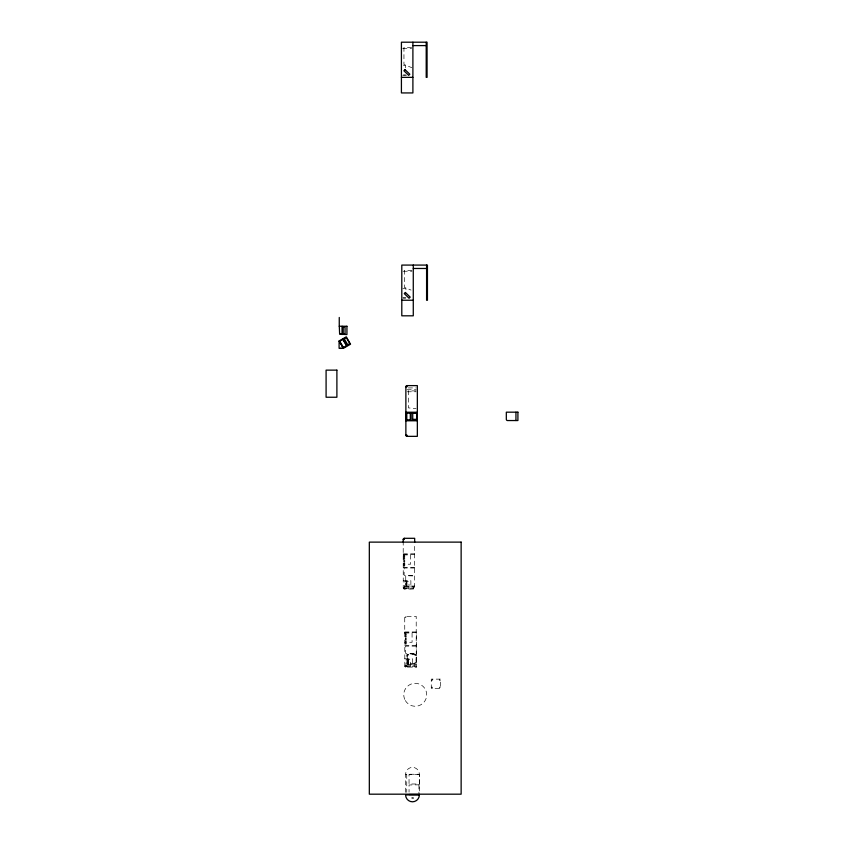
<?xml version="1.0" encoding="UTF-8"?>
<svg xmlns="http://www.w3.org/2000/svg" width="844" height="844" viewBox="0 0 844 844"><rect width="100%" height="100%" fill="white"/><g stroke="black" fill="none" stroke-linecap="round" stroke-linejoin="round"><path stroke-width="0.63" stroke-dasharray="4.22 3.17" d="M411.619 47.475L403.949 47.475L403.949 64.46L411.777 67.678M402.693 48.361L411.619 48.361M403.485 65.653L405.553 65.653L405.553 69.134M403.485 74.937L405.553 74.937M402.693 75.221L406.523 75.221M411.999 270.354L404.329 270.354L404.329 287.34L411.039 290.093M403.073 271.24L411.999 271.24M402.831 288.532L405.932 288.532L405.932 290.853M402.831 297.816L405.932 297.816M403.073 298.101L405.626 298.101M408.306 387.923L416.187 387.923M406.998 389.749L416.187 389.749M416.06 390.888L408.39 390.888L408.39 407.884L416.06 408.665M407.135 391.774L416.071 391.774M403.2 553.875L414.678 553.875M403.2 554.265L414.678 554.265M403.2 554.919L410.553 554.919L410.553 564.214L403.2 564.214M403.2 567.727L414.678 567.727M414.678 567.97L404.118 567.97L404.118 575.323L414.678 575.323M403.253 580.725L410.88 580.725L410.88 589.038M414.678 586.063L405.732 586.063L405.732 575.724L414.678 575.956M404.339 587.192L413.518 587.192M404.35 587.888L403.2 587.888A1.15 1.15 0 0 0 404.35 589.038L414.678 589.038L414.678 543.494M404.339 588.3L413.518 588.3M404.73 631.945L416.662 631.945L416.662 667.098L405.88 667.098L404.825 666.254L404.73 617.513A1.15 1.15 0 0 1 405.88 616.373L416.208 616.373L416.208 667.098M404.73 617.513L405.88 617.513L405.88 616.373M404.73 632.325L416.208 632.325M404.73 632.989L412.072 632.989L412.072 642.273L404.73 642.273M404.73 645.787L416.208 645.787M416.208 646.04L405.647 646.04L405.647 653.383L416.208 653.383M406.945 655.577L408.095 655.577L408.095 654.438M416.124 655.577L414.984 655.577L414.984 654.438M404.782 658.784L412.41 658.784L412.41 667.098M406.945 662.466L408.095 662.466L408.095 663.616M416.124 662.466L414.984 662.466L414.984 663.616M416.208 664.122L407.251 664.122L407.251 653.794L416.208 654.026M405.858 665.251L415.048 665.251M405.88 665.958L404.73 665.958A1.15 1.15 0 0 0 405.88 667.098L405.858 664.344L415.048 664.344L415.048 667.098M405.858 666.37L415.048 666.37M431.273 680.275L432.413 680.275L432.413 679.135M440.452 680.275L439.302 680.275L439.302 679.135M431.273 687.164L432.413 687.164L432.413 688.314M440.452 687.164L439.302 687.164L439.302 688.314M405.605 792.326L405.605 774.254L419.373 774.254L419.373 794.71M418.919 774.444L409.045 774.444L409.045 783.992L418.919 783.992M419.373 784.16L419.373 774.275A6.889 6.889 0 0 0 412.484 767.365A6.889 6.889 0 0 0 405.605 774.254M419.373 784.814L409.045 784.973L409.045 792.136M404.403 589.038L403.253 587.888L403.2 542.07M418.919 784.814L418.919 794.531M413.518 589.038L413.518 586.285L404.339 586.285L404.35 589.038M410.522 666.412L410.522 659.702L406.006 659.702L406.006 666.412M409.002 588.352L409.002 581.643L404.487 581.643L404.487 588.352M408.507 659.702L408.507 666.412M408.021 659.702L408.021 666.412M407.589 658.784L407.589 667.098M406.987 581.643L406.987 588.352M406.745 774.254L406.745 792.326M406.502 581.643L406.502 588.352M406.059 580.725L406.059 589.038M403.464 554.814C403.611 557.546 405.901 553.569 403.464 554.814M403.759 556.301C403.896 559.034 406.196 555.057 403.759 556.301M403.759 557.958C403.896 560.69 406.196 556.724 403.759 557.958M403.759 559.962C403.896 562.695 406.196 558.717 403.759 559.962M403.759 561.555C403.896 564.288 406.196 560.321 403.759 561.555M403.759 563.444C403.896 566.176 406.196 562.209 403.759 563.444M403.759 565.332C403.896 568.065 406.196 564.098 403.759 565.332M404.993 632.873C405.131 635.606 407.43 631.639 404.993 632.873M405.278 634.361C405.426 637.093 407.715 633.127 405.278 634.361M405.278 636.028C405.426 638.75 407.715 634.783 405.278 636.028M405.278 638.022C405.426 640.754 407.715 636.787 405.278 638.022M405.278 639.625C405.426 642.358 407.715 638.38 405.278 639.625M405.278 641.514C405.426 644.236 407.715 640.269 405.278 641.514M405.278 643.402C405.426 646.135 407.715 642.157 405.278 643.402M416.124 654.438L406.945 654.438L406.945 663.616L416.124 663.616L416.124 654.438M440.452 679.135L431.273 679.135L431.273 688.314L440.452 688.314L440.452 679.135M413.507 797.506L411.904 797.506L411.904 798.424L413.507 798.424L413.507 797.506M405.299 700.52A11.478 11.478 0 0 0 425.176 700.52A11.478 11.478 0 0 0 415.237 683.302A11.478 11.478 0 0 0 405.299 700.52"/><path stroke-width="1.27" d="M339.098 340.955L343.371 348.35L339.098 348.298L339.098 340.955L346.272 336.809L350.534 344.204L343.371 348.35L340.206 348.393M412.727 413.37L416.757 413.275L416.757 419.468L412.727 419.563L412.727 413.275L416.757 413.275M412.895 45.597L426.209 45.597M401.417 77.363L412.895 77.363M413.275 268.476L426.589 268.476M401.797 300.232L413.275 300.232M340.533 333.876L345.048 333.876L345.048 327.166L342.548 327.166L342.548 333.876M407.008 385.613L417.347 385.613L417.347 436.348L407.008 436.348A1.15 1.15 0 0 1 405.869 435.198L405.869 386.763A1.15 1.15 0 0 1 407.008 385.613L407.008 386.763L405.869 386.763M405.869 412.231L417.347 412.231M412.727 419.468L416.757 419.468M405.869 420.776L417.347 420.776M405.869 435.198L407.008 435.198L407.008 436.348M403.2 542.08L403.2 539.453A1.15 1.15 0 0 1 404.35 538.303L414.678 538.303L414.678 542.196M403.2 539.453L404.35 539.453L404.35 538.303M409.045 794.531L418.919 794.531M419.373 794.911L405.605 794.911A6.889 6.889 0 0 0 412.484 801.8A6.889 6.889 0 0 0 419.373 794.911L419.373 794.288M342.833 339.415L346.504 345.776M339.731 341.198L343.402 347.559M515.948 412.178L515.948 420.544M426.589 265.079L426.589 300.232L427.444 300.232L427.444 265.079L401.797 265.079L401.797 315.814L413.275 315.814L413.275 265.079M426.209 42.2L426.209 77.363L427.064 77.363L427.064 42.2L401.417 42.2L401.417 92.935L412.895 92.935L412.895 42.2M410.311 413.17L410.311 419.827M406.787 413.17L406.787 419.827M343.033 327.166L343.033 333.876M342.115 326.248L342.115 334.562M339.256 317.46L339.256 326.343M405.004 69.598L403.896 70.759L408.696 75.369L409.804 74.219L405.004 69.598M405.384 292.478L404.276 293.638L409.066 298.248L410.184 297.099L405.384 292.478M343.128 339.246L339.446 341.366L343.118 347.728L346.8 345.607L343.128 339.246M346.335 337.642L344.299 338.813L347.749 344.774L349.785 343.603L346.335 337.642M346.937 326.248L339.309 326.248L339.636 334.224L346.937 334.562L346.937 326.248M336.893 370.136L326.09 370.136L326.09 397.239L336.893 397.239L336.893 370.136M517.91 412.178L506.326 412.178L506.326 419.341A1.203 1.203 0 0 0 507.529 420.544L517.91 420.544L517.91 412.178M411.155 413.17L405.953 413.17L405.953 419.827L411.155 419.827L411.155 413.17M461.14 542.122L369.324 542.122L369.324 794.183L461.14 794.183L461.14 542.122"/></g></svg>
